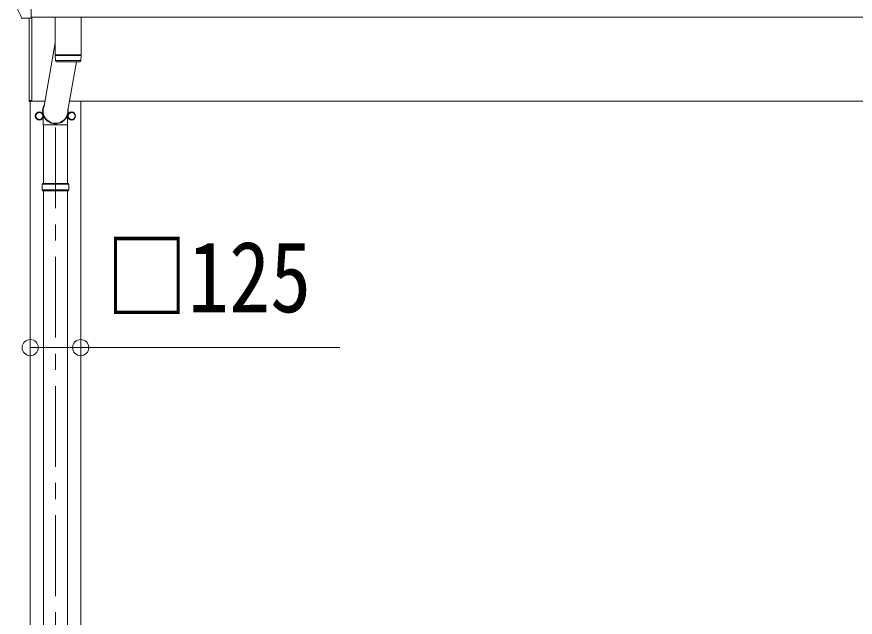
# Model space of a CAD drawing. Units: millimetres at full size, sheet at 1:40; details may follow other scales. Extents: x -11243 to 11243, y -7760 to 7760.
# Drawn here: x -8779 to -6702, y -3184 to -1697 of the extents above; entities that cross this region are included whole.
import ezdxf
from ezdxf.enums import TextEntityAlignment as Align

# ---------------------------------------------------------------- set-up
doc = ezdxf.new("R2010")
doc.units = ezdxf.units.MM
doc.header["$LTSCALE"] = 40
doc.header["$PDMODE"] = 32
doc.header["$PDSIZE"] = 40
doc.linetypes.add('CHAIN1', pattern=[8, 5, -1, 1, -1])
for name, color, linetype, lineweight in [('0-1_本体', 5, 'CHAIN1', 9), ('0-3_ELV2', 4, 'Continuous', 9), ('0-6_OTH_LINE', 6, 'Continuous', 9), ('0-9_OUTLINE', 7, 'Continuous', 9)]:
    doc.layers.add(name, color=color, linetype=linetype, lineweight=lineweight)
doc.styles.add('ＭＳ ゴシック', font='')
doc.styles.get('ＭＳ ゴシック').set_extended_font_data('MS Gothic')

msp = doc.modelspace()

# ---------------------------------------------------------------- linework, layer by layer
at = {"layer": '0-1_本体'}
msp.add_line((-8683.03, -5371.66), (-8683.03, -1937.1), dxfattribs=at)
at = {"layer": '0-3_ELV2'}
for p, q in [((-8743.53, -1701.07), (-8743.53, -1618.65)), ((-8743.53, -1701.07), (-8764.17, -1701.07)), ((-8748.53, -1906.74), (-8748.53, -1701.07)), ((-8748.03, -1907.14), (-8748.03, -1701.07)), ((-949.53, -1698.42), (-8743.53, -1698.42)), ((-8741.53, -1698.42), (-8741.53, -1904.74)), ((-8748.03, -1907.14), (-8748.03, -1907.14)), ((-8748.03, -1907.14), (-8748.03, -1907.2)), ((-8746.53, -1904.74), (-8741.53, -1904.74)), ((-8746.53, -1907.24), (-8746.53, -1904.74)), ((-8708.93, -1906.14), (-8746.53, -1906.14)), ((-8745.53, -1906.14), (-8745.53, -5206.14)), ((-2761.41, -1906.14), (-8648.29, -1906.14)), ((-8620.53, -5206.14), (-8620.53, -1906.14)), ((-8714.43, -1942.89), (-8714.53, -1942.89)), ((-8714.43, -1943.39), (-8714.53, -1943.39)), ((-8651.62, -1942.89), (-8651.52, -1942.89)), ((-8651.62, -1943.39), (-8651.52, -1943.39))]:
    msp.add_line(p, q, dxfattribs=at)
for points in [[(-8778.85, -1673.24), (-8776, -1680.06), (-8773.05, -1686.79), (-8770.01, -1693.44), (-8766.89, -1700)], [(-8764.2, -1701.06), (-8764.57, -1701.06), (-8764.93, -1701.05), (-8765.24, -1701.03), (-8765.52, -1701), (-8765.83, -1700.93), (-8766.16, -1700.78), (-8766.47, -1700.57), (-8766.73, -1700.29), (-8766.9, -1699.95)], [(-8748.03, -1907.2), (-8748.03, -1907.24), (-8748.03, -1907.24)], [(-8748.03, -1907.24), (-8748.03, -1907.24), (-8746.53, -1907.24)]]:
    msp.add_lwpolyline(points, dxfattribs=at)
for points in [[(-8723.03, -1933.32), (-8731.53, -1938.23), (-8731.53, -1948.05), (-8723.03, -1952.95), (-8714.53, -1948.05), (-8714.53, -1938.23)], [(-8643.03, -1933.32), (-8634.53, -1938.23), (-8634.53, -1948.05), (-8643.03, -1952.95), (-8651.53, -1948.05), (-8651.53, -1938.23)]]:
    msp.add_lwpolyline(points, close=True, dxfattribs=at)
for centre, radius in [((-8723.03, -1943.14), 10), ((-8723.03, -1943.14), 8.5), ((-8643.03, -1943.14), 10), ((-8643.03, -1943.14), 8.5)]:
    msp.add_circle(centre, radius, dxfattribs=at)
for centre, radius, start, end in [((-8748.03, -1906.74), 0.5, 180, 269.5), ((-8735.88, -1892.07), 12.15, 179.0404, 180.9596), ((-8723.03, -1943.14), 8.6, 171.25399, 188.74601), ((-8723.03, -1943.14), 8.6, 111.25399, 128.74601), ((-8723.03, -1943.14), 8.6, 231.25399, 248.74601), ((-8723.03, -1943.14), 8.6, 51.25399, 68.74601), ((-8723.03, -1943.14), 8.6, 291.25399, 308.74601), ((-8723.03, -1943.14), 8.6, 1.66581, 8.74601), ((-8723.03, -1943.14), 8.6, 351.25399, 358.33419), ((-8643.03, -1943.14), 8.6, 171.25399, 178.33419), ((-8643.03, -1943.14), 8.6, 181.66581, 188.74601), ((-8643.03, -1943.14), 8.6, 111.25399, 128.74601), ((-8643.03, -1943.14), 8.6, 231.25399, 248.74601), ((-8643.03, -1943.14), 8.6, 51.25399, 68.74601), ((-8643.03, -1943.14), 8.6, 291.25399, 308.74601), ((-8643.03, -1943.14), 8.6, 351.25399, 8.74601)]:
    msp.add_arc(centre, radius, start, end, dxfattribs=at)
at = {"layer": '0-6_OTH_LINE'}
for q in [(-8745.53, -2516.59), (-7978.15, -2516.59)]:
    msp.add_line((-8620.53, -2516.59), q, dxfattribs=at)
for p in [(-8745.53, -2516.59), (-8620.53, -2516.59)]:
    msp.add_point(p, dxfattribs=at)
at = {"layer": '0-9_OUTLINE'}
for p, q in [((-8683.53, -1698.42), (-8683.53, -1791.96)), ((-8619.53, -1791.96), (-8619.53, -1698.42)), ((-8683.53, -1762.18), (-8711.13, -1918.56)), ((-8619.53, -1791.96), (-8683.53, -1791.96)), ((-8683.53, -1792.96), (-8683.3, -1806.02)), ((-8619.53, -1792.96), (-8683.53, -1792.96)), ((-8683.3, -1805.96), (-8619.76, -1805.96)), ((-8679.03, -1791.96), (-8679.01, -1792.96)), ((-8624.03, -1791.96), (-8624.05, -1792.96)), ((-8619.76, -1806.02), (-8619.53, -1792.96)), ((-8622.76, -1808.96), (-8680.3, -1808.96)), ((-8652.31, -1928.75), (-8631.2, -1808.96)), ((-8713.18, -1964.86), (-8713.18, -1941.06)), ((-8652.88, -1964.86), (-8652.88, -1941.06)), ((-8713.18, -1964.86), (-8685.84, -1964.86)), ((-8712.88, -2110.14), (-8712.88, -1964.86)), ((-8685.71, -1965.2), (-8686.85, -1962.08)), ((-8685.94, -1964.57), (-8680.12, -1964.57)), ((-8685.71, -1965.2), (-8680.34, -1965.2)), ((-8680.34, -1965.2), (-8679.21, -1962.08)), ((-8680.22, -1964.86), (-8652.88, -1964.86)), ((-8653.18, -2110.14), (-8653.18, -1964.86)), ((-8716.03, -2112.14), (-8715.03, -2110.14)), ((-8716.03, -2126.14), (-8716.03, -2112.14)), ((-8650.03, -2112.14), (-8716.03, -2112.14)), ((-8651.03, -2110.14), (-8715.03, -2110.14)), ((-8650.03, -2112.14), (-8651.03, -2110.14)), ((-8650.03, -2126.14), (-8650.03, -2112.14)), ((-8716.03, -2126.14), (-8715.03, -2128.14)), ((-8650.03, -2126.14), (-8716.03, -2126.14)), ((-8715.03, -2128.14), (-8651.03, -2128.14)), ((-8712.88, -3276.64), (-8712.88, -2128.14)), ((-8653.18, -3276.64), (-8653.18, -2128.14)), ((-8650.03, -2126.14), (-8651.03, -2128.14))]:
    msp.add_line(p, q, dxfattribs=at)
for centre, start, end in [((-8680.3, -1805.96), 181, 270.04832), ((-8622.76, -1805.96), 270, 359)]:
    msp.add_arc(centre, 3, start, end, dxfattribs=at)
for major_axis, ratio, start_param, end_param in [((-31.85, 0), 0.984694, 5.7540451, 9.6056637), ((-30.8, 0), 0.983336, 5.8618427, 9.4974605)]:
    msp.add_ellipse((-8683.03, -1930.95), major_axis=major_axis, ratio=ratio, start_param=start_param, end_param=end_param, dxfattribs=at)

# ---------------------------------------------------------------- texts
at = {"layer": '0-6_OTH_LINE', "color": 7, "style": 'ＭＳ ゴシック', "width": 0.85}
msp.add_text('□125', height=176, dxfattribs=at).set_placement((-8558.78, -2481.76), align=Align.BOTTOM_LEFT)

doc.saveas('drawing.dxf')
